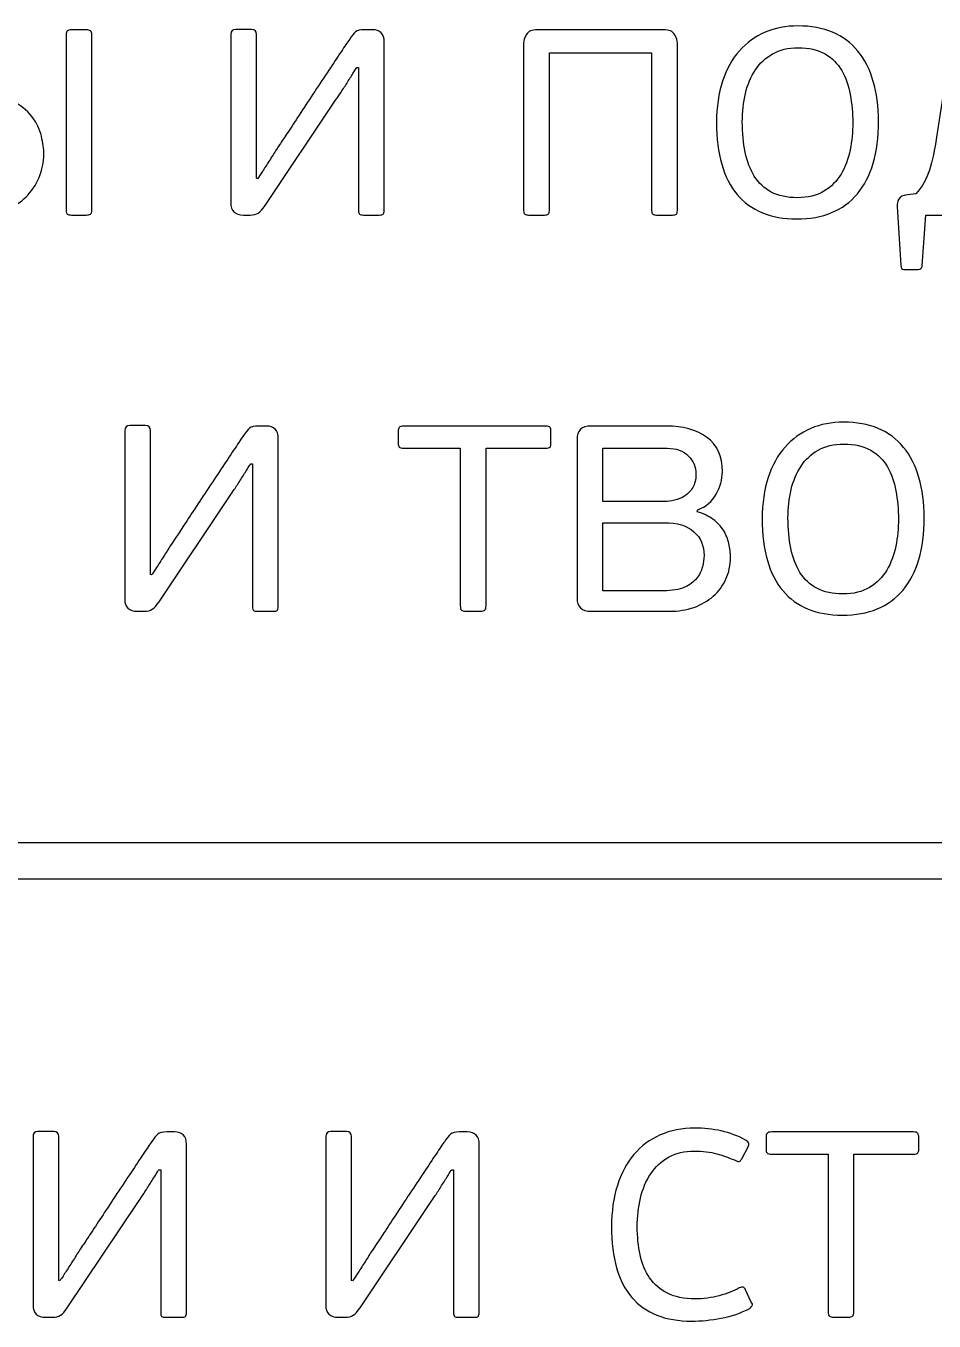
# Model space of a CAD drawing. Header units: centimetres. Extents: x -21.3 to 21.2, y -15.2 to 14.8.
# Drawn here: x -13.617 to -13.028, y -4.252 to -3.412 of the extents above; entities that cross this region are included whole.
import ezdxf

# ---------------------------------------------------------------- set-up
doc = ezdxf.new("R2010")
doc.units = ezdxf.units.CM
doc.header["$MEASUREMENT"] = 0
doc.layers.add('layer 1', color=7, linetype='Continuous')

msp = doc.modelspace()

# ---------------------------------------------------------------- linework, layer by layer
at = {"layer": 'layer 1', "color": 29}
for points, knots in [([(-13.64914, -3.45606), (-13.63984, -3.45606), (-13.63237, -3.45751), (-13.62665, -3.46041), (-13.62665, -3.46041), (-13.62097, -3.4633), (-13.61655, -3.46677), (-13.61342, -3.47081), (-13.61342, -3.47081), (-13.61034, -3.47485), (-13.60824, -3.47912), (-13.60717, -3.48362), (-13.60717, -3.48362), (-13.6061, -3.48812), (-13.60557, -3.49197), (-13.60557, -3.49517), (-13.60557, -3.49517), (-13.60557, -3.50051), (-13.6066, -3.50558), (-13.60866, -3.51038), (-13.60866, -3.51038), (-13.61072, -3.51518), (-13.61354, -3.51938), (-13.61712, -3.52296), (-13.61712, -3.52296), (-13.6207, -3.52654), (-13.62494, -3.5294), (-13.62982, -3.53154), (-13.62982, -3.53154), (-13.6347, -3.53367), (-13.64003, -3.53474), (-13.64582, -3.53474), (-13.64582, -3.53474), (-13.64582, -3.53474), (-13.69431, -3.53474), (-13.69431, -3.53474), (-13.69431, -3.53474), (-13.69812, -3.53474), (-13.70072, -3.53371), (-13.70209, -3.53165), (-13.70209, -3.53165), (-13.70346, -3.5296), (-13.70415, -3.52712), (-13.70415, -3.52422), (-13.70415, -3.52422), (-13.70415, -3.52422), (-13.70415, -3.41809), (-13.70415, -3.41809), (-13.70415, -3.41809), (-13.70415, -3.41672), (-13.70392, -3.4158), (-13.70346, -3.41535), (-13.70346, -3.41535), (-13.703, -3.41489), (-13.70213, -3.41466), (-13.70091, -3.41466), (-13.70091, -3.41466), (-13.70091, -3.41466), (-13.69115, -3.41466), (-13.69115, -3.41466), (-13.69115, -3.41466), (-13.68978, -3.41466), (-13.68878, -3.41489), (-13.68825, -3.41535), (-13.68825, -3.41535), (-13.68772, -3.4158), (-13.68745, -3.41672), (-13.68745, -3.41809), (-13.68745, -3.41809), (-13.68745, -3.41809), (-13.68745, -3.45606), (-13.68745, -3.45606), (-13.68745, -3.45606), (-13.68745, -3.45606), (-13.64914, -3.45606), (-13.64914, -3.45606)], [0, 0, 0, 0, 0.05, 0.05, 0.05, 0.05, 0.1, 0.1, 0.1, 0.1, 0.15, 0.15, 0.15, 0.15, 0.2, 0.2, 0.2, 0.2, 0.25, 0.25, 0.25, 0.25, 0.3, 0.3, 0.3, 0.3, 0.35, 0.35, 0.35, 0.35, 0.4, 0.4, 0.4, 0.4, 0.45, 0.45, 0.45, 0.45, 0.5, 0.5, 0.5, 0.5, 0.55, 0.55, 0.55, 0.55, 0.6, 0.6, 0.6, 0.6, 0.65, 0.65, 0.65, 0.65, 0.7, 0.7, 0.7, 0.7, 0.75, 0.75, 0.75, 0.75, 0.8, 0.8, 0.8, 0.8, 0.85, 0.85, 0.85, 0.85, 0.9, 0.9, 0.9, 0.9, 1, 1, 1, 1]), ([(-13.59116, -3.41809), (-13.59116, -3.41672), (-13.59089, -3.4158), (-13.59036, -3.41535), (-13.59036, -3.41535), (-13.58983, -3.41489), (-13.58891, -3.41466), (-13.58769, -3.41466), (-13.58769, -3.41466), (-13.58769, -3.41466), (-13.57816, -3.41466), (-13.57816, -3.41466), (-13.57816, -3.41466), (-13.57694, -3.41466), (-13.57603, -3.41489), (-13.57538, -3.41535), (-13.57538, -3.41535), (-13.57477, -3.4158), (-13.57446, -3.41672), (-13.57446, -3.41809), (-13.57446, -3.41809), (-13.57446, -3.41809), (-13.57446, -3.53154), (-13.57446, -3.53154), (-13.57446, -3.53154), (-13.57446, -3.53291), (-13.57477, -3.53379), (-13.57538, -3.53417), (-13.57538, -3.53417), (-13.57603, -3.53455), (-13.57694, -3.53474), (-13.57816, -3.53474), (-13.57816, -3.53474), (-13.57816, -3.53474), (-13.58769, -3.53474), (-13.58769, -3.53474), (-13.58769, -3.53474), (-13.58891, -3.53474), (-13.58983, -3.53455), (-13.59036, -3.53417), (-13.59036, -3.53417), (-13.59089, -3.53379), (-13.59116, -3.53291), (-13.59116, -3.53154), (-13.59116, -3.53154), (-13.59116, -3.53154), (-13.59116, -3.41809), (-13.59116, -3.41809)], [0, 0, 0, 0, 0.076923, 0.076923, 0.076923, 0.076923, 0.153846, 0.153846, 0.153846, 0.153846, 0.230769, 0.230769, 0.230769, 0.230769, 0.307692, 0.307692, 0.307692, 0.307692, 0.384615, 0.384615, 0.384615, 0.384615, 0.461538, 0.461538, 0.461538, 0.461538, 0.538462, 0.538462, 0.538462, 0.538462, 0.615385, 0.615385, 0.615385, 0.615385, 0.692308, 0.692308, 0.692308, 0.692308, 0.769231, 0.769231, 0.769231, 0.769231, 0.846154, 0.846154, 0.846154, 0.846154, 1, 1, 1, 1]), ([(-13.48435, -3.41764), (-13.48435, -3.4155), (-13.48328, -3.41443), (-13.48115, -3.41443), (-13.48115, -3.41443), (-13.48115, -3.41443), (-13.47085, -3.41443), (-13.47085, -3.41443), (-13.47085, -3.41443), (-13.46872, -3.41443), (-13.46765, -3.4155), (-13.46765, -3.41764), (-13.46765, -3.41764), (-13.46765, -3.41764), (-13.46765, -3.51095), (-13.46765, -3.51095), (-13.46765, -3.51095), (-13.46765, -3.51095), (-13.46696, -3.51118), (-13.46696, -3.51118), (-13.46696, -3.51118), (-13.46635, -3.51027), (-13.46532, -3.50871), (-13.46387, -3.50649), (-13.46387, -3.50649), (-13.46243, -3.50428), (-13.4609, -3.50192), (-13.4593, -3.4994), (-13.4593, -3.4994), (-13.4577, -3.49689), (-13.45618, -3.49449), (-13.45473, -3.4922), (-13.45473, -3.4922), (-13.45328, -3.48991), (-13.45225, -3.48839), (-13.45164, -3.48762), (-13.45164, -3.48762), (-13.45057, -3.48595), (-13.4489, -3.48339), (-13.44661, -3.47996), (-13.44661, -3.47996), (-13.44432, -3.47653), (-13.44177, -3.47264), (-13.43894, -3.4683), (-13.43894, -3.4683), (-13.43612, -3.46395), (-13.43311, -3.45938), (-13.42991, -3.45457), (-13.42991, -3.45457), (-13.42671, -3.44977), (-13.42366, -3.4452), (-13.42076, -3.44085), (-13.42076, -3.44085), (-13.41786, -3.43651), (-13.41523, -3.43254), (-13.41287, -3.42896), (-13.41287, -3.42896), (-13.41051, -3.42537), (-13.40864, -3.42267), (-13.40727, -3.42084), (-13.40727, -3.42084), (-13.40589, -3.41855), (-13.40464, -3.41695), (-13.40349, -3.41603), (-13.40349, -3.41603), (-13.40235, -3.41512), (-13.4004, -3.41466), (-13.39766, -3.41466), (-13.39766, -3.41466), (-13.39766, -3.41466), (-13.39263, -3.41466), (-13.39263, -3.41466), (-13.39263, -3.41466), (-13.38745, -3.41466), (-13.38486, -3.41733), (-13.38486, -3.42267), (-13.38486, -3.42267), (-13.38486, -3.42267), (-13.38486, -3.53177), (-13.38486, -3.53177), (-13.38486, -3.53177), (-13.38486, -3.53299), (-13.38508, -3.53379), (-13.38554, -3.53417), (-13.38554, -3.53417), (-13.386, -3.53455), (-13.38683, -3.53474), (-13.38806, -3.53474), (-13.38806, -3.53474), (-13.38806, -3.53474), (-13.39835, -3.53474), (-13.39835, -3.53474), (-13.39835, -3.53474), (-13.39957, -3.53474), (-13.4004, -3.53455), (-13.40086, -3.53417), (-13.40086, -3.53417), (-13.40132, -3.53379), (-13.40155, -3.53299), (-13.40155, -3.53177), (-13.40155, -3.53177), (-13.40155, -3.53177), (-13.40155, -3.43914), (-13.40155, -3.43914), (-13.40155, -3.43914), (-13.40155, -3.43914), (-13.40269, -3.43914), (-13.40269, -3.43914), (-13.40269, -3.43914), (-13.40315, -3.43975), (-13.40399, -3.44104), (-13.40521, -3.44302), (-13.40521, -3.44302), (-13.40643, -3.44501), (-13.40776, -3.44714), (-13.40921, -3.44943), (-13.40921, -3.44943), (-13.41066, -3.45171), (-13.41203, -3.45385), (-13.41333, -3.45583), (-13.41333, -3.45583), (-13.41462, -3.45781), (-13.4155, -3.45911), (-13.41596, -3.45972), (-13.41596, -3.45972), (-13.41596, -3.45972), (-13.46216, -3.52856), (-13.46216, -3.52856), (-13.46216, -3.52856), (-13.46369, -3.53101), (-13.46514, -3.53264), (-13.4665, -3.53348), (-13.4665, -3.53348), (-13.46788, -3.53432), (-13.46963, -3.53474), (-13.47177, -3.53474), (-13.47177, -3.53474), (-13.47177, -3.53474), (-13.47611, -3.53474), (-13.47611, -3.53474), (-13.47611, -3.53474), (-13.4816, -3.53474), (-13.48435, -3.53207), (-13.48435, -3.52674), (-13.48435, -3.52674), (-13.48435, -3.52674), (-13.48435, -3.41764), (-13.48435, -3.41764)], [0, 0, 0, 0, 0.026316, 0.026316, 0.026316, 0.026316, 0.052632, 0.052632, 0.052632, 0.052632, 0.078947, 0.078947, 0.078947, 0.078947, 0.105263, 0.105263, 0.105263, 0.105263, 0.131579, 0.131579, 0.131579, 0.131579, 0.157895, 0.157895, 0.157895, 0.157895, 0.184211, 0.184211, 0.184211, 0.184211, 0.210526, 0.210526, 0.210526, 0.210526, 0.236842, 0.236842, 0.236842, 0.236842, 0.263158, 0.263158, 0.263158, 0.263158, 0.289474, 0.289474, 0.289474, 0.289474, 0.315789, 0.315789, 0.315789, 0.315789, 0.342105, 0.342105, 0.342105, 0.342105, 0.368421, 0.368421, 0.368421, 0.368421, 0.394737, 0.394737, 0.394737, 0.394737, 0.421053, 0.421053, 0.421053, 0.421053, 0.447368, 0.447368, 0.447368, 0.447368, 0.473684, 0.473684, 0.473684, 0.473684, 0.5, 0.5, 0.5, 0.5, 0.526316, 0.526316, 0.526316, 0.526316, 0.552632, 0.552632, 0.552632, 0.552632, 0.578947, 0.578947, 0.578947, 0.578947, 0.605263, 0.605263, 0.605263, 0.605263, 0.631579, 0.631579, 0.631579, 0.631579, 0.657895, 0.657895, 0.657895, 0.657895, 0.684211, 0.684211, 0.684211, 0.684211, 0.710526, 0.710526, 0.710526, 0.710526, 0.736842, 0.736842, 0.736842, 0.736842, 0.763158, 0.763158, 0.763158, 0.763158, 0.789474, 0.789474, 0.789474, 0.789474, 0.815789, 0.815789, 0.815789, 0.815789, 0.842105, 0.842105, 0.842105, 0.842105, 0.868421, 0.868421, 0.868421, 0.868421, 0.894737, 0.894737, 0.894737, 0.894737, 0.921053, 0.921053, 0.921053, 0.921053, 0.947368, 0.947368, 0.947368, 0.947368, 1, 1, 1, 1]), ([(-13.27781, -3.53177), (-13.27781, -3.53299), (-13.27804, -3.53379), (-13.2785, -3.53417), (-13.2785, -3.53417), (-13.27895, -3.53455), (-13.27979, -3.53474), (-13.28101, -3.53474), (-13.28101, -3.53474), (-13.28101, -3.53474), (-13.29131, -3.53474), (-13.29131, -3.53474), (-13.29131, -3.53474), (-13.29237, -3.53474), (-13.29317, -3.53455), (-13.29371, -3.53417), (-13.29371, -3.53417), (-13.29424, -3.53379), (-13.29451, -3.53299), (-13.29451, -3.53177), (-13.29451, -3.53177), (-13.29451, -3.53177), (-13.29451, -3.42335), (-13.29451, -3.42335), (-13.29451, -3.42335), (-13.29451, -3.42167), (-13.2939, -3.41981), (-13.29268, -3.41775), (-13.29268, -3.41775), (-13.29146, -3.41569), (-13.28909, -3.41466), (-13.28562, -3.41466), (-13.28562, -3.41466), (-13.28562, -3.41466), (-13.20367, -3.41466), (-13.20367, -3.41466), (-13.20367, -3.41466), (-13.2002, -3.41466), (-13.19783, -3.41569), (-13.19661, -3.41775), (-13.19661, -3.41775), (-13.19539, -3.41981), (-13.19479, -3.42167), (-13.19479, -3.42335), (-13.19479, -3.42335), (-13.19479, -3.42335), (-13.19479, -3.53177), (-13.19479, -3.53177), (-13.19479, -3.53177), (-13.19479, -3.53299), (-13.19502, -3.53379), (-13.19547, -3.53417), (-13.19547, -3.53417), (-13.19593, -3.53455), (-13.19673, -3.53474), (-13.19795, -3.53474), (-13.19795, -3.53474), (-13.19795, -3.53474), (-13.20832, -3.53474), (-13.20832, -3.53474), (-13.20832, -3.53474), (-13.20954, -3.53474), (-13.21034, -3.53455), (-13.21079, -3.53417), (-13.21079, -3.53417), (-13.21125, -3.53379), (-13.21148, -3.53299), (-13.21148, -3.53177), (-13.21148, -3.53177), (-13.21148, -3.53177), (-13.21148, -3.42953), (-13.21148, -3.42953), (-13.21148, -3.42953), (-13.21148, -3.42953), (-13.27781, -3.42953), (-13.27781, -3.42953), (-13.27781, -3.42953), (-13.27781, -3.42953), (-13.27781, -3.53177), (-13.27781, -3.53177)], [0, 0, 0, 0, 0.047619, 0.047619, 0.047619, 0.047619, 0.095238, 0.095238, 0.095238, 0.095238, 0.142857, 0.142857, 0.142857, 0.142857, 0.190476, 0.190476, 0.190476, 0.190476, 0.238095, 0.238095, 0.238095, 0.238095, 0.285714, 0.285714, 0.285714, 0.285714, 0.333333, 0.333333, 0.333333, 0.333333, 0.380952, 0.380952, 0.380952, 0.380952, 0.428571, 0.428571, 0.428571, 0.428571, 0.47619, 0.47619, 0.47619, 0.47619, 0.52381, 0.52381, 0.52381, 0.52381, 0.571429, 0.571429, 0.571429, 0.571429, 0.619048, 0.619048, 0.619048, 0.619048, 0.666667, 0.666667, 0.666667, 0.666667, 0.714286, 0.714286, 0.714286, 0.714286, 0.761905, 0.761905, 0.761905, 0.761905, 0.809524, 0.809524, 0.809524, 0.809524, 0.857143, 0.857143, 0.857143, 0.857143, 0.904762, 0.904762, 0.904762, 0.904762, 1, 1, 1, 1]), ([(-13.06442, -3.47413), (-13.06442, -3.49456), (-13.06899, -3.51019), (-13.0781, -3.52102), (-13.0781, -3.52102), (-13.08725, -3.53185), (-13.10033, -3.53726), (-13.11737, -3.53726), (-13.11737, -3.53726), (-13.13425, -3.53726), (-13.14713, -3.53196), (-13.15606, -3.52136), (-13.15606, -3.52136), (-13.16494, -3.51076), (-13.1694, -3.49525), (-13.1694, -3.47482), (-13.1694, -3.47482), (-13.1694, -3.46475), (-13.1681, -3.45579), (-13.16551, -3.44794), (-13.16551, -3.44794), (-13.16292, -3.44009), (-13.1593, -3.43353), (-13.15457, -3.42827), (-13.15457, -3.42827), (-13.14984, -3.42301), (-13.14428, -3.41901), (-13.13791, -3.41626), (-13.13791, -3.41626), (-13.1315, -3.41352), (-13.12445, -3.41215), (-13.11668, -3.41215), (-13.11668, -3.41215), (-13.09964, -3.41215), (-13.08668, -3.4176), (-13.07776, -3.4285), (-13.07776, -3.4285), (-13.06887, -3.4394), (-13.06442, -3.45461), (-13.06442, -3.47413)], [0, 0, 0, 0, 0.090909, 0.090909, 0.090909, 0.090909, 0.181818, 0.181818, 0.181818, 0.181818, 0.272727, 0.272727, 0.272727, 0.272727, 0.363636, 0.363636, 0.363636, 0.363636, 0.454545, 0.454545, 0.454545, 0.454545, 0.545455, 0.545455, 0.545455, 0.545455, 0.636364, 0.636364, 0.636364, 0.636364, 0.727273, 0.727273, 0.727273, 0.727273, 0.818182, 0.818182, 0.818182, 0.818182, 1, 1, 1, 1]), ([(-13.04017, -3.52102), (-13.03621, -3.51675), (-13.03327, -3.5116), (-13.03137, -3.50558), (-13.03137, -3.50558), (-13.02946, -3.49955), (-13.0279, -3.49243), (-13.02668, -3.48419), (-13.02668, -3.48419), (-13.02668, -3.48419), (-13.01753, -3.4245), (-13.01753, -3.4245), (-13.01753, -3.4245), (-13.01707, -3.42099), (-13.01585, -3.41847), (-13.01387, -3.41695), (-13.01387, -3.41695), (-13.01189, -3.41542), (-13.00891, -3.41466), (-13.00495, -3.41466), (-13.00495, -3.41466), (-13.00495, -3.41466), (-12.94754, -3.41466), (-12.94754, -3.41466), (-12.94754, -3.41466), (-12.94312, -3.41466), (-12.94034, -3.41557), (-12.93919, -3.41741), (-12.93919, -3.41741), (-12.93805, -3.41924), (-12.93748, -3.4216), (-12.93748, -3.4245), (-12.93748, -3.4245), (-12.93748, -3.4245), (-12.93748, -3.52102), (-12.93748, -3.52102), (-12.93748, -3.52102), (-12.93748, -3.52102), (-12.9313, -3.52148), (-12.9313, -3.52148), (-12.9313, -3.52148), (-12.92825, -3.52178), (-12.92639, -3.52273), (-12.9257, -3.52434), (-12.9257, -3.52434), (-12.92501, -3.52593), (-12.92474, -3.52742), (-12.9249, -3.52879), (-12.9249, -3.52879), (-12.9249, -3.52879), (-12.92718, -3.56722), (-12.92718, -3.56722), (-12.92718, -3.56722), (-12.92718, -3.56905), (-12.92795, -3.56996), (-12.92947, -3.56996), (-12.92947, -3.56996), (-12.92947, -3.56996), (-12.93976, -3.56996), (-12.93976, -3.56996), (-12.93976, -3.56996), (-12.94098, -3.56996), (-12.94167, -3.56905), (-12.94182, -3.56722), (-12.94182, -3.56722), (-12.94182, -3.56722), (-12.94297, -3.53474), (-12.94297, -3.53474), (-12.94297, -3.53474), (-12.94297, -3.53474), (-13.03377, -3.53474), (-13.03377, -3.53474), (-13.03377, -3.53474), (-13.03377, -3.53474), (-13.03606, -3.56745), (-13.03606, -3.56745), (-13.03606, -3.56745), (-13.03606, -3.56836), (-13.03632, -3.56901), (-13.03686, -3.56939), (-13.03686, -3.56939), (-13.03739, -3.56977), (-13.03796, -3.56996), (-13.03857, -3.56996), (-13.03857, -3.56996), (-13.03857, -3.56996), (-13.04795, -3.56996), (-13.04795, -3.56996), (-13.04795, -3.56996), (-13.04917, -3.56996), (-13.04986, -3.56912), (-13.05001, -3.56745), (-13.05001, -3.56745), (-13.05001, -3.56745), (-13.05229, -3.52925), (-13.05229, -3.52925), (-13.05229, -3.52925), (-13.05245, -3.52757), (-13.0521, -3.52597), (-13.05127, -3.52445), (-13.05127, -3.52445), (-13.05043, -3.52292), (-13.04856, -3.52201), (-13.04566, -3.52171), (-13.04566, -3.52171), (-13.04566, -3.52171), (-13.04017, -3.52102), (-13.04017, -3.52102)], [0, 0, 0, 0, 0.035714, 0.035714, 0.035714, 0.035714, 0.071429, 0.071429, 0.071429, 0.071429, 0.107143, 0.107143, 0.107143, 0.107143, 0.142857, 0.142857, 0.142857, 0.142857, 0.178571, 0.178571, 0.178571, 0.178571, 0.214286, 0.214286, 0.214286, 0.214286, 0.25, 0.25, 0.25, 0.25, 0.285714, 0.285714, 0.285714, 0.285714, 0.321429, 0.321429, 0.321429, 0.321429, 0.357143, 0.357143, 0.357143, 0.357143, 0.392857, 0.392857, 0.392857, 0.392857, 0.428571, 0.428571, 0.428571, 0.428571, 0.464286, 0.464286, 0.464286, 0.464286, 0.5, 0.5, 0.5, 0.5, 0.535714, 0.535714, 0.535714, 0.535714, 0.571429, 0.571429, 0.571429, 0.571429, 0.607143, 0.607143, 0.607143, 0.607143, 0.642857, 0.642857, 0.642857, 0.642857, 0.678571, 0.678571, 0.678571, 0.678571, 0.714286, 0.714286, 0.714286, 0.714286, 0.75, 0.75, 0.75, 0.75, 0.785714, 0.785714, 0.785714, 0.785714, 0.821429, 0.821429, 0.821429, 0.821429, 0.857143, 0.857143, 0.857143, 0.857143, 0.892857, 0.892857, 0.892857, 0.892857, 0.928571, 0.928571, 0.928571, 0.928571, 1, 1, 1, 1]), ([(-13.08111, -3.47493), (-13.08111, -3.46868), (-13.08164, -3.46258), (-13.08271, -3.45671), (-13.08271, -3.45671), (-13.08378, -3.4508), (-13.08561, -3.44562), (-13.0882, -3.44112), (-13.0882, -3.44112), (-13.09079, -3.43662), (-13.09441, -3.433), (-13.09907, -3.43033), (-13.09907, -3.43033), (-13.10372, -3.42766), (-13.10955, -3.42633), (-13.11656, -3.42633), (-13.11656, -3.42633), (-13.12297, -3.42633), (-13.12846, -3.42762), (-13.13303, -3.43022), (-13.13303, -3.43022), (-13.13761, -3.43281), (-13.14134, -3.43631), (-13.14424, -3.44066), (-13.14424, -3.44066), (-13.14713, -3.44501), (-13.14927, -3.45007), (-13.15064, -3.45591), (-13.15064, -3.45591), (-13.15201, -3.4617), (-13.1527, -3.46784), (-13.1527, -3.47424), (-13.1527, -3.47424), (-13.1527, -3.48141), (-13.15209, -3.488), (-13.15087, -3.49395), (-13.15087, -3.49395), (-13.14965, -3.49994), (-13.14767, -3.50512), (-13.14493, -3.50954), (-13.14493, -3.50954), (-13.14218, -3.51397), (-13.13852, -3.51743), (-13.13395, -3.51987), (-13.13395, -3.51987), (-13.12937, -3.52231), (-13.12373, -3.52353), (-13.11702, -3.52353), (-13.11702, -3.52353), (-13.11016, -3.52353), (-13.1044, -3.52212), (-13.09975, -3.5193), (-13.09975, -3.5193), (-13.0951, -3.51648), (-13.0914, -3.51275), (-13.08866, -3.50817), (-13.08866, -3.50817), (-13.08591, -3.5036), (-13.08397, -3.49837), (-13.08283, -3.49258), (-13.08283, -3.49258), (-13.08169, -3.48678), (-13.08111, -3.48088), (-13.08111, -3.47493)], [0, 0, 0, 0, 0.058824, 0.058824, 0.058824, 0.058824, 0.117647, 0.117647, 0.117647, 0.117647, 0.176471, 0.176471, 0.176471, 0.176471, 0.235294, 0.235294, 0.235294, 0.235294, 0.294118, 0.294118, 0.294118, 0.294118, 0.352941, 0.352941, 0.352941, 0.352941, 0.411765, 0.411765, 0.411765, 0.411765, 0.470588, 0.470588, 0.470588, 0.470588, 0.529412, 0.529412, 0.529412, 0.529412, 0.588235, 0.588235, 0.588235, 0.588235, 0.647059, 0.647059, 0.647059, 0.647059, 0.705882, 0.705882, 0.705882, 0.705882, 0.764706, 0.764706, 0.764706, 0.764706, 0.823529, 0.823529, 0.823529, 0.823529, 0.882353, 0.882353, 0.882353, 0.882353, 1, 1, 1, 1]), ([(-13.03481, -3.73098), (-13.03481, -3.75141), (-13.03938, -3.76704), (-13.04849, -3.77787), (-13.04849, -3.77787), (-13.05764, -3.7887), (-13.07071, -3.79411), (-13.08775, -3.79411), (-13.08775, -3.79411), (-13.10464, -3.79411), (-13.11752, -3.78881), (-13.12645, -3.77821), (-13.12645, -3.77821), (-13.13532, -3.76761), (-13.13979, -3.7521), (-13.13979, -3.73167), (-13.13979, -3.73167), (-13.13979, -3.7216), (-13.13849, -3.71264), (-13.1359, -3.70479), (-13.1359, -3.70479), (-13.1333, -3.69694), (-13.12969, -3.69038), (-13.12496, -3.68512), (-13.12496, -3.68512), (-13.12023, -3.67986), (-13.11466, -3.67586), (-13.1083, -3.67311), (-13.1083, -3.67311), (-13.10189, -3.67037), (-13.09484, -3.669), (-13.08707, -3.669), (-13.08707, -3.669), (-13.07003, -3.669), (-13.05706, -3.67445), (-13.04815, -3.68535), (-13.04815, -3.68535), (-13.03926, -3.69625), (-13.03481, -3.71146), (-13.03481, -3.73098)], [0, 0, 0, 0, 0.090909, 0.090909, 0.090909, 0.090909, 0.181818, 0.181818, 0.181818, 0.181818, 0.272727, 0.272727, 0.272727, 0.272727, 0.363636, 0.363636, 0.363636, 0.363636, 0.454545, 0.454545, 0.454545, 0.454545, 0.545455, 0.545455, 0.545455, 0.545455, 0.636364, 0.636364, 0.636364, 0.636364, 0.727273, 0.727273, 0.727273, 0.727273, 0.818182, 0.818182, 0.818182, 0.818182, 1, 1, 1, 1]), ([(-13.55309, -3.67449), (-13.55309, -3.67235), (-13.55202, -3.67129), (-13.54989, -3.67129), (-13.54989, -3.67129), (-13.54989, -3.67129), (-13.53959, -3.67129), (-13.53959, -3.67129), (-13.53959, -3.67129), (-13.53746, -3.67129), (-13.53639, -3.67235), (-13.53639, -3.67449), (-13.53639, -3.67449), (-13.53639, -3.67449), (-13.53639, -3.76781), (-13.53639, -3.76781), (-13.53639, -3.76781), (-13.53639, -3.76781), (-13.5357, -3.76804), (-13.5357, -3.76804), (-13.5357, -3.76804), (-13.53509, -3.76712), (-13.53406, -3.76556), (-13.53261, -3.76334), (-13.53261, -3.76334), (-13.53117, -3.76113), (-13.52964, -3.75877), (-13.52804, -3.75625), (-13.52804, -3.75625), (-13.52644, -3.75374), (-13.52492, -3.75134), (-13.52347, -3.74905), (-13.52347, -3.74905), (-13.52202, -3.74676), (-13.52099, -3.74524), (-13.52038, -3.74447), (-13.52038, -3.74447), (-13.51931, -3.7428), (-13.51763, -3.74025), (-13.51535, -3.73681), (-13.51535, -3.73681), (-13.51306, -3.73338), (-13.51051, -3.7295), (-13.50768, -3.72515), (-13.50768, -3.72515), (-13.50486, -3.7208), (-13.50185, -3.71623), (-13.49865, -3.71142), (-13.49865, -3.71142), (-13.49545, -3.70662), (-13.4924, -3.70205), (-13.4895, -3.6977), (-13.4895, -3.6977), (-13.4866, -3.69336), (-13.48397, -3.68939), (-13.48161, -3.68581), (-13.48161, -3.68581), (-13.47925, -3.68222), (-13.47738, -3.67952), (-13.47601, -3.67769), (-13.47601, -3.67769), (-13.47463, -3.6754), (-13.47338, -3.6738), (-13.47223, -3.67288), (-13.47223, -3.67288), (-13.47109, -3.67197), (-13.46914, -3.67151), (-13.4664, -3.67151), (-13.4664, -3.67151), (-13.4664, -3.67151), (-13.46137, -3.67151), (-13.46137, -3.67151), (-13.46137, -3.67151), (-13.45618, -3.67151), (-13.45359, -3.67418), (-13.45359, -3.67952), (-13.45359, -3.67952), (-13.45359, -3.67952), (-13.45359, -3.78862), (-13.45359, -3.78862), (-13.45359, -3.78862), (-13.45359, -3.78984), (-13.45382, -3.79064), (-13.45428, -3.79102), (-13.45428, -3.79102), (-13.45474, -3.7914), (-13.45557, -3.79159), (-13.4568, -3.79159), (-13.4568, -3.79159), (-13.4568, -3.79159), (-13.46709, -3.79159), (-13.46709, -3.79159), (-13.46709, -3.79159), (-13.46831, -3.79159), (-13.46914, -3.7914), (-13.4696, -3.79102), (-13.4696, -3.79102), (-13.47006, -3.79064), (-13.47029, -3.78984), (-13.47029, -3.78862), (-13.47029, -3.78862), (-13.47029, -3.78862), (-13.47029, -3.69599), (-13.47029, -3.69599), (-13.47029, -3.69599), (-13.47029, -3.69599), (-13.47143, -3.69599), (-13.47143, -3.69599), (-13.47143, -3.69599), (-13.47189, -3.6966), (-13.47273, -3.69789), (-13.47395, -3.69987), (-13.47395, -3.69987), (-13.47517, -3.70186), (-13.4765, -3.70399), (-13.47795, -3.70628), (-13.47795, -3.70628), (-13.4794, -3.70856), (-13.48077, -3.7107), (-13.48207, -3.71269), (-13.48207, -3.71269), (-13.48336, -3.71466), (-13.48424, -3.71596), (-13.4847, -3.71657), (-13.4847, -3.71657), (-13.4847, -3.71657), (-13.5309, -3.78542), (-13.5309, -3.78542), (-13.5309, -3.78542), (-13.53243, -3.78786), (-13.53387, -3.7895), (-13.53524, -3.79033), (-13.53524, -3.79033), (-13.53662, -3.79117), (-13.53837, -3.79159), (-13.5405, -3.79159), (-13.5405, -3.79159), (-13.5405, -3.79159), (-13.54485, -3.79159), (-13.54485, -3.79159), (-13.54485, -3.79159), (-13.55034, -3.79159), (-13.55309, -3.78893), (-13.55309, -3.78359), (-13.55309, -3.78359), (-13.55309, -3.78359), (-13.55309, -3.67449), (-13.55309, -3.67449)], [0, 0, 0, 0, 0.026316, 0.026316, 0.026316, 0.026316, 0.052632, 0.052632, 0.052632, 0.052632, 0.078947, 0.078947, 0.078947, 0.078947, 0.105263, 0.105263, 0.105263, 0.105263, 0.131579, 0.131579, 0.131579, 0.131579, 0.157895, 0.157895, 0.157895, 0.157895, 0.184211, 0.184211, 0.184211, 0.184211, 0.210526, 0.210526, 0.210526, 0.210526, 0.236842, 0.236842, 0.236842, 0.236842, 0.263158, 0.263158, 0.263158, 0.263158, 0.289474, 0.289474, 0.289474, 0.289474, 0.315789, 0.315789, 0.315789, 0.315789, 0.342105, 0.342105, 0.342105, 0.342105, 0.368421, 0.368421, 0.368421, 0.368421, 0.394737, 0.394737, 0.394737, 0.394737, 0.421053, 0.421053, 0.421053, 0.421053, 0.447368, 0.447368, 0.447368, 0.447368, 0.473684, 0.473684, 0.473684, 0.473684, 0.5, 0.5, 0.5, 0.5, 0.526316, 0.526316, 0.526316, 0.526316, 0.552632, 0.552632, 0.552632, 0.552632, 0.578947, 0.578947, 0.578947, 0.578947, 0.605263, 0.605263, 0.605263, 0.605263, 0.631579, 0.631579, 0.631579, 0.631579, 0.657895, 0.657895, 0.657895, 0.657895, 0.684211, 0.684211, 0.684211, 0.684211, 0.710526, 0.710526, 0.710526, 0.710526, 0.736842, 0.736842, 0.736842, 0.736842, 0.763158, 0.763158, 0.763158, 0.763158, 0.789474, 0.789474, 0.789474, 0.789474, 0.815789, 0.815789, 0.815789, 0.815789, 0.842105, 0.842105, 0.842105, 0.842105, 0.868421, 0.868421, 0.868421, 0.868421, 0.894737, 0.894737, 0.894737, 0.894737, 0.921053, 0.921053, 0.921053, 0.921053, 0.947368, 0.947368, 0.947368, 0.947368, 1, 1, 1, 1]), ([(-13.31888, -3.78793), (-13.31888, -3.78946), (-13.31914, -3.79045), (-13.31968, -3.7909), (-13.31968, -3.7909), (-13.32021, -3.79136), (-13.32112, -3.79159), (-13.32234, -3.79159), (-13.32234, -3.79159), (-13.32234, -3.79159), (-13.33188, -3.79159), (-13.33188, -3.79159), (-13.33188, -3.79159), (-13.33324, -3.79159), (-13.33424, -3.79136), (-13.33477, -3.7909), (-13.33477, -3.7909), (-13.3353, -3.79045), (-13.33557, -3.78946), (-13.33557, -3.78793), (-13.33557, -3.78793), (-13.33557, -3.78793), (-13.33557, -3.68592), (-13.33557, -3.68592), (-13.33557, -3.68592), (-13.33557, -3.68592), (-13.37217, -3.68592), (-13.37217, -3.68592), (-13.37217, -3.68592), (-13.37369, -3.68592), (-13.37468, -3.68565), (-13.37514, -3.68512), (-13.37514, -3.68512), (-13.3756, -3.68459), (-13.37582, -3.68379), (-13.37582, -3.68272), (-13.37582, -3.68272), (-13.37582, -3.68272), (-13.37582, -3.67517), (-13.37582, -3.67517), (-13.37582, -3.67517), (-13.37582, -3.67395), (-13.3756, -3.67304), (-13.37514, -3.67243), (-13.37514, -3.67243), (-13.37468, -3.67182), (-13.37369, -3.67151), (-13.37217, -3.67151), (-13.37217, -3.67151), (-13.37217, -3.67151), (-13.28022, -3.67151), (-13.28022, -3.67151), (-13.28022, -3.67151), (-13.2787, -3.67151), (-13.27774, -3.67182), (-13.27736, -3.67243), (-13.27736, -3.67243), (-13.27698, -3.67304), (-13.27679, -3.67395), (-13.27679, -3.67517), (-13.27679, -3.67517), (-13.27679, -3.67517), (-13.27679, -3.68272), (-13.27679, -3.68272), (-13.27679, -3.68272), (-13.27679, -3.68379), (-13.27698, -3.68459), (-13.27736, -3.68512), (-13.27736, -3.68512), (-13.27774, -3.68565), (-13.2787, -3.68592), (-13.28022, -3.68592), (-13.28022, -3.68592), (-13.28022, -3.68592), (-13.31888, -3.68592), (-13.31888, -3.68592), (-13.31888, -3.68592), (-13.31888, -3.68592), (-13.31888, -3.78793), (-13.31888, -3.78793)], [0, 0, 0, 0, 0.047619, 0.047619, 0.047619, 0.047619, 0.095238, 0.095238, 0.095238, 0.095238, 0.142857, 0.142857, 0.142857, 0.142857, 0.190476, 0.190476, 0.190476, 0.190476, 0.238095, 0.238095, 0.238095, 0.238095, 0.285714, 0.285714, 0.285714, 0.285714, 0.333333, 0.333333, 0.333333, 0.333333, 0.380952, 0.380952, 0.380952, 0.380952, 0.428571, 0.428571, 0.428571, 0.428571, 0.47619, 0.47619, 0.47619, 0.47619, 0.52381, 0.52381, 0.52381, 0.52381, 0.571429, 0.571429, 0.571429, 0.571429, 0.619048, 0.619048, 0.619048, 0.619048, 0.666667, 0.666667, 0.666667, 0.666667, 0.714286, 0.714286, 0.714286, 0.714286, 0.761905, 0.761905, 0.761905, 0.761905, 0.809524, 0.809524, 0.809524, 0.809524, 0.857143, 0.857143, 0.857143, 0.857143, 0.904762, 0.904762, 0.904762, 0.904762, 1, 1, 1, 1]), ([(-13.18187, -3.72709), (-13.17775, -3.72831), (-13.17432, -3.72995), (-13.17158, -3.73201), (-13.17158, -3.73201), (-13.16883, -3.73407), (-13.16662, -3.73643), (-13.16495, -3.7391), (-13.16495, -3.7391), (-13.16327, -3.74177), (-13.16209, -3.74463), (-13.1614, -3.74768), (-13.1614, -3.74768), (-13.16071, -3.75073), (-13.16037, -3.7537), (-13.16037, -3.7566), (-13.16037, -3.7566), (-13.16037, -3.76178), (-13.16136, -3.76651), (-13.16334, -3.77078), (-13.16334, -3.77078), (-13.16533, -3.77505), (-13.16807, -3.77875), (-13.17158, -3.78187), (-13.17158, -3.78187), (-13.17509, -3.785), (-13.17924, -3.7874), (-13.18404, -3.78907), (-13.18404, -3.78907), (-13.18884, -3.79075), (-13.19414, -3.79159), (-13.19994, -3.79159), (-13.19994, -3.79159), (-13.19994, -3.79159), (-13.25072, -3.79159), (-13.25072, -3.79159), (-13.25072, -3.79159), (-13.25682, -3.79159), (-13.25986, -3.78877), (-13.25986, -3.78313), (-13.25986, -3.78313), (-13.25986, -3.78313), (-13.25986, -3.67998), (-13.25986, -3.67998), (-13.25986, -3.67998), (-13.25986, -3.67433), (-13.25682, -3.67151), (-13.25072, -3.67151), (-13.25072, -3.67151), (-13.25072, -3.67151), (-13.20177, -3.67151), (-13.20177, -3.67151), (-13.20177, -3.67151), (-13.19124, -3.67151), (-13.1826, -3.67392), (-13.17581, -3.67872), (-13.17581, -3.67872), (-13.16902, -3.68352), (-13.16563, -3.69103), (-13.16563, -3.70125), (-13.16563, -3.70125), (-13.16563, -3.70628), (-13.16697, -3.71112), (-13.16963, -3.71577), (-13.16963, -3.71577), (-13.1723, -3.72042), (-13.1763, -3.72381), (-13.18164, -3.72595), (-13.18164, -3.72595), (-13.18164, -3.72595), (-13.18187, -3.72709), (-13.18187, -3.72709)], [0, 0, 0, 0, 0.052632, 0.052632, 0.052632, 0.052632, 0.105263, 0.105263, 0.105263, 0.105263, 0.157895, 0.157895, 0.157895, 0.157895, 0.210526, 0.210526, 0.210526, 0.210526, 0.263158, 0.263158, 0.263158, 0.263158, 0.315789, 0.315789, 0.315789, 0.315789, 0.368421, 0.368421, 0.368421, 0.368421, 0.421053, 0.421053, 0.421053, 0.421053, 0.473684, 0.473684, 0.473684, 0.473684, 0.526316, 0.526316, 0.526316, 0.526316, 0.578947, 0.578947, 0.578947, 0.578947, 0.631579, 0.631579, 0.631579, 0.631579, 0.684211, 0.684211, 0.684211, 0.684211, 0.736842, 0.736842, 0.736842, 0.736842, 0.789474, 0.789474, 0.789474, 0.789474, 0.842105, 0.842105, 0.842105, 0.842105, 0.894737, 0.894737, 0.894737, 0.894737, 1, 1, 1, 1]), ([(-13.0515, -3.73178), (-13.0515, -3.72553), (-13.05203, -3.71943), (-13.0531, -3.71356), (-13.0531, -3.71356), (-13.05417, -3.70765), (-13.056, -3.70247), (-13.05859, -3.69797), (-13.05859, -3.69797), (-13.06118, -3.69347), (-13.0648, -3.68985), (-13.06945, -3.68718), (-13.06945, -3.68718), (-13.0741, -3.68451), (-13.07994, -3.68318), (-13.08695, -3.68318), (-13.08695, -3.68318), (-13.09336, -3.68318), (-13.09885, -3.68447), (-13.10342, -3.68707), (-13.10342, -3.68707), (-13.10799, -3.68966), (-13.11173, -3.69316), (-13.11463, -3.69751), (-13.11463, -3.69751), (-13.11752, -3.70186), (-13.11966, -3.70693), (-13.12103, -3.71276), (-13.12103, -3.71276), (-13.1224, -3.71855), (-13.12309, -3.72469), (-13.12309, -3.73109), (-13.12309, -3.73109), (-13.12309, -3.73826), (-13.12248, -3.74486), (-13.12126, -3.7508), (-13.12126, -3.7508), (-13.12004, -3.75679), (-13.11806, -3.76197), (-13.11531, -3.76639), (-13.11531, -3.76639), (-13.11257, -3.77082), (-13.10891, -3.77428), (-13.10433, -3.77673), (-13.10433, -3.77673), (-13.09976, -3.77916), (-13.09412, -3.78038), (-13.08741, -3.78038), (-13.08741, -3.78038), (-13.08055, -3.78038), (-13.07479, -3.77897), (-13.07014, -3.77616), (-13.07014, -3.77616), (-13.06549, -3.77333), (-13.06179, -3.7696), (-13.05905, -3.76502), (-13.05905, -3.76502), (-13.0563, -3.76045), (-13.05436, -3.75522), (-13.05322, -3.74943), (-13.05322, -3.74943), (-13.05207, -3.74363), (-13.0515, -3.73773), (-13.0515, -3.73178)], [0, 0, 0, 0, 0.058824, 0.058824, 0.058824, 0.058824, 0.117647, 0.117647, 0.117647, 0.117647, 0.176471, 0.176471, 0.176471, 0.176471, 0.235294, 0.235294, 0.235294, 0.235294, 0.294118, 0.294118, 0.294118, 0.294118, 0.352941, 0.352941, 0.352941, 0.352941, 0.411765, 0.411765, 0.411765, 0.411765, 0.470588, 0.470588, 0.470588, 0.470588, 0.529412, 0.529412, 0.529412, 0.529412, 0.588235, 0.588235, 0.588235, 0.588235, 0.647059, 0.647059, 0.647059, 0.647059, 0.705882, 0.705882, 0.705882, 0.705882, 0.764706, 0.764706, 0.764706, 0.764706, 0.823529, 0.823529, 0.823529, 0.823529, 0.882353, 0.882353, 0.882353, 0.882353, 1, 1, 1, 1]), ([(-13.24317, -3.72046), (-13.24317, -3.72046), (-13.20291, -3.72046), (-13.20291, -3.72046), (-13.20291, -3.72046), (-13.20108, -3.72046), (-13.19898, -3.72019), (-13.19662, -3.71966), (-13.19662, -3.71966), (-13.19426, -3.71913), (-13.19205, -3.71817), (-13.18999, -3.71684), (-13.18999, -3.71684), (-13.18793, -3.71546), (-13.18621, -3.71364), (-13.18484, -3.71139), (-13.18484, -3.71139), (-13.18347, -3.7091), (-13.18278, -3.7062), (-13.18278, -3.70273), (-13.18278, -3.70273), (-13.18278, -3.69804), (-13.18442, -3.69408), (-13.1877, -3.6908), (-13.1877, -3.6908), (-13.19098, -3.68756), (-13.19552, -3.68592), (-13.20131, -3.68592), (-13.20131, -3.68592), (-13.20131, -3.68592), (-13.24317, -3.68592), (-13.24317, -3.68592), (-13.24317, -3.68592), (-13.24317, -3.68592), (-13.24317, -3.72046), (-13.24317, -3.72046)], [0, 0, 0, 0, 0.1, 0.1, 0.1, 0.1, 0.2, 0.2, 0.2, 0.2, 0.3, 0.3, 0.3, 0.3, 0.4, 0.4, 0.4, 0.4, 0.5, 0.5, 0.5, 0.5, 0.6, 0.6, 0.6, 0.6, 0.7, 0.7, 0.7, 0.7, 0.8, 0.8, 0.8, 0.8, 1, 1, 1, 1]), ([(-13.17752, -3.75545), (-13.17752, -3.74905), (-13.1797, -3.7439), (-13.18404, -3.74002), (-13.18404, -3.74002), (-13.18839, -3.73613), (-13.19491, -3.73418), (-13.2036, -3.73418), (-13.2036, -3.73418), (-13.2036, -3.73418), (-13.24317, -3.73418), (-13.24317, -3.73418), (-13.24317, -3.73418), (-13.24317, -3.73418), (-13.24317, -3.77833), (-13.24317, -3.77833), (-13.24317, -3.77833), (-13.24317, -3.77833), (-13.2036, -3.77833), (-13.2036, -3.77833), (-13.2036, -3.77833), (-13.19811, -3.77833), (-13.19365, -3.77756), (-13.19022, -3.77604), (-13.19022, -3.77604), (-13.18679, -3.77451), (-13.18416, -3.77261), (-13.18233, -3.77032), (-13.18233, -3.77032), (-13.1805, -3.76804), (-13.17924, -3.76556), (-13.17855, -3.76289), (-13.17855, -3.76289), (-13.17787, -3.76022), (-13.17752, -3.75774), (-13.17752, -3.75545)], [0, 0, 0, 0, 0.1, 0.1, 0.1, 0.1, 0.2, 0.2, 0.2, 0.2, 0.3, 0.3, 0.3, 0.3, 0.4, 0.4, 0.4, 0.4, 0.5, 0.5, 0.5, 0.5, 0.6, 0.6, 0.6, 0.6, 0.7, 0.7, 0.7, 0.7, 0.8, 0.8, 0.8, 0.8, 1, 1, 1, 1]), ([(-17.7515, -3.96525), (-17.7515, -3.96525), (-10.82877, -3.96525), (-10.82877, -3.96525), (-10.82877, -3.96525), (-10.82877, -3.96525), (-10.82877, -3.94149), (-10.82877, -3.94149), (-10.82877, -3.94149), (-10.82877, -3.94149), (-17.7515, -3.94149), (-17.7515, -3.94149), (-17.7515, -3.94149), (-17.7515, -3.94149), (-17.7515, -3.96525), (-17.7515, -3.96525)], [0, 0, 0, 0, 0.2, 0.2, 0.2, 0.2, 0.4, 0.4, 0.4, 0.4, 0.6, 0.6, 0.6, 0.6, 1, 1, 1, 1]), ([(-13.6126, -4.13212), (-13.6126, -4.12998), (-13.61153, -4.12892), (-13.6094, -4.12892), (-13.6094, -4.12892), (-13.6094, -4.12892), (-13.5991, -4.12892), (-13.5991, -4.12892), (-13.5991, -4.12892), (-13.59697, -4.12892), (-13.5959, -4.12998), (-13.5959, -4.13212), (-13.5959, -4.13212), (-13.5959, -4.13212), (-13.5959, -4.22544), (-13.5959, -4.22544), (-13.5959, -4.22544), (-13.5959, -4.22544), (-13.59522, -4.22567), (-13.59522, -4.22567), (-13.59522, -4.22567), (-13.59461, -4.22475), (-13.59358, -4.22319), (-13.59213, -4.22098), (-13.59213, -4.22098), (-13.59068, -4.21877), (-13.58916, -4.21641), (-13.58756, -4.21389), (-13.58756, -4.21389), (-13.58595, -4.21137), (-13.58443, -4.20897), (-13.58298, -4.20668), (-13.58298, -4.20668), (-13.58153, -4.2044), (-13.5805, -4.20287), (-13.57989, -4.20211), (-13.57989, -4.20211), (-13.57882, -4.20043), (-13.57715, -4.19788), (-13.57486, -4.19445), (-13.57486, -4.19445), (-13.57258, -4.19102), (-13.57002, -4.18713), (-13.5672, -4.18278), (-13.5672, -4.18278), (-13.56438, -4.17844), (-13.56137, -4.17386), (-13.55816, -4.16906), (-13.55816, -4.16906), (-13.55496, -4.16426), (-13.55192, -4.15968), (-13.54902, -4.15534), (-13.54902, -4.15534), (-13.54612, -4.15099), (-13.54349, -4.14702), (-13.54112, -4.14344), (-13.54112, -4.14344), (-13.53876, -4.13986), (-13.53689, -4.13715), (-13.53552, -4.13532), (-13.53552, -4.13532), (-13.53415, -4.13303), (-13.53289, -4.13143), (-13.53175, -4.13052), (-13.53175, -4.13052), (-13.5306, -4.1296), (-13.52866, -4.12915), (-13.52592, -4.12915), (-13.52592, -4.12915), (-13.52592, -4.12915), (-13.52088, -4.12915), (-13.52088, -4.12915), (-13.52088, -4.12915), (-13.5157, -4.12915), (-13.51311, -4.13182), (-13.51311, -4.13715), (-13.51311, -4.13715), (-13.51311, -4.13715), (-13.51311, -4.24625), (-13.51311, -4.24625), (-13.51311, -4.24625), (-13.51311, -4.24747), (-13.51333, -4.24827), (-13.51379, -4.24866), (-13.51379, -4.24866), (-13.51425, -4.24904), (-13.51509, -4.24923), (-13.51631, -4.24923), (-13.51631, -4.24923), (-13.51631, -4.24923), (-13.5266, -4.24923), (-13.5266, -4.24923), (-13.5266, -4.24923), (-13.52782, -4.24923), (-13.52866, -4.24904), (-13.52912, -4.24866), (-13.52912, -4.24866), (-13.52957, -4.24827), (-13.5298, -4.24747), (-13.5298, -4.24625), (-13.5298, -4.24625), (-13.5298, -4.24625), (-13.5298, -4.15362), (-13.5298, -4.15362), (-13.5298, -4.15362), (-13.5298, -4.15362), (-13.53095, -4.15362), (-13.53095, -4.15362), (-13.53095, -4.15362), (-13.5314, -4.15423), (-13.53224, -4.15553), (-13.53346, -4.15751), (-13.53346, -4.15751), (-13.53468, -4.15949), (-13.53602, -4.16163), (-13.53747, -4.16391), (-13.53747, -4.16391), (-13.53892, -4.1662), (-13.54028, -4.16834), (-13.54158, -4.17032), (-13.54158, -4.17032), (-13.54288, -4.1723), (-13.54375, -4.1736), (-13.54421, -4.1742), (-13.54421, -4.1742), (-13.54421, -4.1742), (-13.59041, -4.24305), (-13.59041, -4.24305), (-13.59041, -4.24305), (-13.59194, -4.24549), (-13.59339, -4.24713), (-13.59476, -4.24797), (-13.59476, -4.24797), (-13.59613, -4.24881), (-13.59789, -4.24923), (-13.60002, -4.24923), (-13.60002, -4.24923), (-13.60002, -4.24923), (-13.60437, -4.24923), (-13.60437, -4.24923), (-13.60437, -4.24923), (-13.60985, -4.24923), (-13.6126, -4.24656), (-13.6126, -4.24122), (-13.6126, -4.24122), (-13.6126, -4.24122), (-13.6126, -4.13212), (-13.6126, -4.13212)], [0, 0, 0, 0, 0.026316, 0.026316, 0.026316, 0.026316, 0.052632, 0.052632, 0.052632, 0.052632, 0.078947, 0.078947, 0.078947, 0.078947, 0.105263, 0.105263, 0.105263, 0.105263, 0.131579, 0.131579, 0.131579, 0.131579, 0.157895, 0.157895, 0.157895, 0.157895, 0.184211, 0.184211, 0.184211, 0.184211, 0.210526, 0.210526, 0.210526, 0.210526, 0.236842, 0.236842, 0.236842, 0.236842, 0.263158, 0.263158, 0.263158, 0.263158, 0.289474, 0.289474, 0.289474, 0.289474, 0.315789, 0.315789, 0.315789, 0.315789, 0.342105, 0.342105, 0.342105, 0.342105, 0.368421, 0.368421, 0.368421, 0.368421, 0.394737, 0.394737, 0.394737, 0.394737, 0.421053, 0.421053, 0.421053, 0.421053, 0.447368, 0.447368, 0.447368, 0.447368, 0.473684, 0.473684, 0.473684, 0.473684, 0.5, 0.5, 0.5, 0.5, 0.526316, 0.526316, 0.526316, 0.526316, 0.552632, 0.552632, 0.552632, 0.552632, 0.578947, 0.578947, 0.578947, 0.578947, 0.605263, 0.605263, 0.605263, 0.605263, 0.631579, 0.631579, 0.631579, 0.631579, 0.657895, 0.657895, 0.657895, 0.657895, 0.684211, 0.684211, 0.684211, 0.684211, 0.710526, 0.710526, 0.710526, 0.710526, 0.736842, 0.736842, 0.736842, 0.736842, 0.763158, 0.763158, 0.763158, 0.763158, 0.789474, 0.789474, 0.789474, 0.789474, 0.815789, 0.815789, 0.815789, 0.815789, 0.842105, 0.842105, 0.842105, 0.842105, 0.868421, 0.868421, 0.868421, 0.868421, 0.894737, 0.894737, 0.894737, 0.894737, 0.921053, 0.921053, 0.921053, 0.921053, 0.947368, 0.947368, 0.947368, 0.947368, 1, 1, 1, 1]), ([(-13.42276, -4.13212), (-13.42276, -4.12998), (-13.42169, -4.12892), (-13.41956, -4.12892), (-13.41956, -4.12892), (-13.41956, -4.12892), (-13.40926, -4.12892), (-13.40926, -4.12892), (-13.40926, -4.12892), (-13.40713, -4.12892), (-13.40606, -4.12998), (-13.40606, -4.13212), (-13.40606, -4.13212), (-13.40606, -4.13212), (-13.40606, -4.22544), (-13.40606, -4.22544), (-13.40606, -4.22544), (-13.40606, -4.22544), (-13.40538, -4.22567), (-13.40538, -4.22567), (-13.40538, -4.22567), (-13.40477, -4.22475), (-13.40374, -4.22319), (-13.40229, -4.22098), (-13.40229, -4.22098), (-13.40084, -4.21877), (-13.39932, -4.21641), (-13.39772, -4.21389), (-13.39772, -4.21389), (-13.39611, -4.21137), (-13.39459, -4.20897), (-13.39314, -4.20668), (-13.39314, -4.20668), (-13.39169, -4.2044), (-13.39066, -4.20287), (-13.39005, -4.20211), (-13.39005, -4.20211), (-13.38898, -4.20043), (-13.38731, -4.19788), (-13.38502, -4.19445), (-13.38502, -4.19445), (-13.38274, -4.19102), (-13.38018, -4.18713), (-13.37736, -4.18278), (-13.37736, -4.18278), (-13.37454, -4.17844), (-13.37153, -4.17386), (-13.36832, -4.16906), (-13.36832, -4.16906), (-13.36512, -4.16426), (-13.36208, -4.15968), (-13.35918, -4.15534), (-13.35918, -4.15534), (-13.35628, -4.15099), (-13.35365, -4.14702), (-13.35128, -4.14344), (-13.35128, -4.14344), (-13.34892, -4.13986), (-13.34705, -4.13715), (-13.34568, -4.13532), (-13.34568, -4.13532), (-13.34431, -4.13303), (-13.34305, -4.13143), (-13.34191, -4.13052), (-13.34191, -4.13052), (-13.34076, -4.1296), (-13.33882, -4.12915), (-13.33608, -4.12915), (-13.33608, -4.12915), (-13.33608, -4.12915), (-13.33104, -4.12915), (-13.33104, -4.12915), (-13.33104, -4.12915), (-13.32586, -4.12915), (-13.32327, -4.13182), (-13.32327, -4.13715), (-13.32327, -4.13715), (-13.32327, -4.13715), (-13.32327, -4.24625), (-13.32327, -4.24625), (-13.32327, -4.24625), (-13.32327, -4.24747), (-13.32349, -4.24827), (-13.32395, -4.24866), (-13.32395, -4.24866), (-13.32441, -4.24904), (-13.32525, -4.24923), (-13.32647, -4.24923), (-13.32647, -4.24923), (-13.32647, -4.24923), (-13.33676, -4.24923), (-13.33676, -4.24923), (-13.33676, -4.24923), (-13.33798, -4.24923), (-13.33882, -4.24904), (-13.33928, -4.24866), (-13.33928, -4.24866), (-13.33973, -4.24827), (-13.33996, -4.24747), (-13.33996, -4.24625), (-13.33996, -4.24625), (-13.33996, -4.24625), (-13.33996, -4.15362), (-13.33996, -4.15362), (-13.33996, -4.15362), (-13.33996, -4.15362), (-13.34111, -4.15362), (-13.34111, -4.15362), (-13.34111, -4.15362), (-13.34156, -4.15423), (-13.3424, -4.15553), (-13.34362, -4.15751), (-13.34362, -4.15751), (-13.34484, -4.15949), (-13.34618, -4.16163), (-13.34763, -4.16391), (-13.34763, -4.16391), (-13.34908, -4.1662), (-13.35044, -4.16834), (-13.35174, -4.17032), (-13.35174, -4.17032), (-13.35304, -4.1723), (-13.35391, -4.1736), (-13.35437, -4.1742), (-13.35437, -4.1742), (-13.35437, -4.1742), (-13.40057, -4.24305), (-13.40057, -4.24305), (-13.40057, -4.24305), (-13.4021, -4.24549), (-13.40355, -4.24713), (-13.40492, -4.24797), (-13.40492, -4.24797), (-13.40629, -4.24881), (-13.40805, -4.24923), (-13.41018, -4.24923), (-13.41018, -4.24923), (-13.41018, -4.24923), (-13.41453, -4.24923), (-13.41453, -4.24923), (-13.41453, -4.24923), (-13.42002, -4.24923), (-13.42276, -4.24656), (-13.42276, -4.24122), (-13.42276, -4.24122), (-13.42276, -4.24122), (-13.42276, -4.13212), (-13.42276, -4.13212)], [0, 0, 0, 0, 0.026316, 0.026316, 0.026316, 0.026316, 0.052632, 0.052632, 0.052632, 0.052632, 0.078947, 0.078947, 0.078947, 0.078947, 0.105263, 0.105263, 0.105263, 0.105263, 0.131579, 0.131579, 0.131579, 0.131579, 0.157895, 0.157895, 0.157895, 0.157895, 0.184211, 0.184211, 0.184211, 0.184211, 0.210526, 0.210526, 0.210526, 0.210526, 0.236842, 0.236842, 0.236842, 0.236842, 0.263158, 0.263158, 0.263158, 0.263158, 0.289474, 0.289474, 0.289474, 0.289474, 0.315789, 0.315789, 0.315789, 0.315789, 0.342105, 0.342105, 0.342105, 0.342105, 0.368421, 0.368421, 0.368421, 0.368421, 0.394737, 0.394737, 0.394737, 0.394737, 0.421053, 0.421053, 0.421053, 0.421053, 0.447368, 0.447368, 0.447368, 0.447368, 0.473684, 0.473684, 0.473684, 0.473684, 0.5, 0.5, 0.5, 0.5, 0.526316, 0.526316, 0.526316, 0.526316, 0.552632, 0.552632, 0.552632, 0.552632, 0.578947, 0.578947, 0.578947, 0.578947, 0.605263, 0.605263, 0.605263, 0.605263, 0.631579, 0.631579, 0.631579, 0.631579, 0.657895, 0.657895, 0.657895, 0.657895, 0.684211, 0.684211, 0.684211, 0.684211, 0.710526, 0.710526, 0.710526, 0.710526, 0.736842, 0.736842, 0.736842, 0.736842, 0.763158, 0.763158, 0.763158, 0.763158, 0.789474, 0.789474, 0.789474, 0.789474, 0.815789, 0.815789, 0.815789, 0.815789, 0.842105, 0.842105, 0.842105, 0.842105, 0.868421, 0.868421, 0.868421, 0.868421, 0.894737, 0.894737, 0.894737, 0.894737, 0.921053, 0.921053, 0.921053, 0.921053, 0.947368, 0.947368, 0.947368, 0.947368, 1, 1, 1, 1]), ([(-13.18329, -4.23733), (-13.17795, -4.23733), (-13.17273, -4.23664), (-13.16762, -4.23528), (-13.16762, -4.23528), (-13.16251, -4.2339), (-13.1582, -4.23222), (-13.1547, -4.23024), (-13.1547, -4.23024), (-13.15348, -4.22963), (-13.1526, -4.22948), (-13.15207, -4.22979), (-13.15207, -4.22979), (-13.15153, -4.23009), (-13.15104, -4.23063), (-13.15058, -4.23138), (-13.15058, -4.23138), (-13.15058, -4.23138), (-13.14692, -4.23939), (-13.14692, -4.23939), (-13.14692, -4.23939), (-13.14616, -4.24031), (-13.14593, -4.24107), (-13.14624, -4.24168), (-13.14624, -4.24168), (-13.14654, -4.24229), (-13.14707, -4.2429), (-13.14783, -4.24351), (-13.14783, -4.24351), (-13.15363, -4.24656), (-13.15981, -4.24869), (-13.16636, -4.24991), (-13.16636, -4.24991), (-13.17292, -4.25113), (-13.17932, -4.25174), (-13.18558, -4.25174), (-13.18558, -4.25174), (-13.20266, -4.25174), (-13.21558, -4.24663), (-13.22434, -4.23642), (-13.22434, -4.23642), (-13.23311, -4.2262), (-13.2375, -4.21088), (-13.2375, -4.19044), (-13.2375, -4.19044), (-13.2375, -4.18053), (-13.23624, -4.17165), (-13.23372, -4.1638), (-13.23372, -4.1638), (-13.23121, -4.15594), (-13.22762, -4.14927), (-13.22297, -4.14378), (-13.22297, -4.14378), (-13.21832, -4.13829), (-13.21264, -4.13406), (-13.20593, -4.13109), (-13.20593, -4.13109), (-13.19922, -4.12812), (-13.19175, -4.12663), (-13.18352, -4.12663), (-13.18352, -4.12663), (-13.17757, -4.12663), (-13.17185, -4.12724), (-13.16636, -4.12846), (-13.16636, -4.12846), (-13.16087, -4.12968), (-13.15546, -4.13174), (-13.15012, -4.13463), (-13.15012, -4.13463), (-13.14829, -4.1357), (-13.14791, -4.13708), (-13.14898, -4.13875), (-13.14898, -4.13875), (-13.14898, -4.13875), (-13.1531, -4.14653), (-13.1531, -4.14653), (-13.1531, -4.14653), (-13.1534, -4.14729), (-13.15382, -4.14783), (-13.15435, -4.14813), (-13.15435, -4.14813), (-13.15489, -4.14843), (-13.15577, -4.14828), (-13.15698, -4.14767), (-13.15698, -4.14767), (-13.1608, -4.146), (-13.16487, -4.14455), (-13.16922, -4.14332), (-13.16922, -4.14332), (-13.17357, -4.14211), (-13.17833, -4.1415), (-13.18352, -4.1415), (-13.18352, -4.1415), (-13.19023, -4.1415), (-13.1959, -4.14283), (-13.20056, -4.1455), (-13.20056, -4.1455), (-13.20521, -4.14817), (-13.20906, -4.15179), (-13.21211, -4.15636), (-13.21211, -4.15636), (-13.21516, -4.16094), (-13.21737, -4.16616), (-13.21874, -4.17203), (-13.21874, -4.17203), (-13.22011, -4.1779), (-13.2208, -4.18404), (-13.2208, -4.19044), (-13.2208, -4.19044), (-13.2208, -4.197), (-13.22019, -4.20314), (-13.21897, -4.20886), (-13.21897, -4.20886), (-13.21775, -4.21457), (-13.21569, -4.21953), (-13.21279, -4.22372), (-13.21279, -4.22372), (-13.2099, -4.22792), (-13.20605, -4.23123), (-13.20124, -4.23367), (-13.20124, -4.23367), (-13.19644, -4.23611), (-13.19045, -4.23733), (-13.18329, -4.23733)], [0, 0, 0, 0, 0.03125, 0.03125, 0.03125, 0.03125, 0.0625, 0.0625, 0.0625, 0.0625, 0.09375, 0.09375, 0.09375, 0.09375, 0.125, 0.125, 0.125, 0.125, 0.15625, 0.15625, 0.15625, 0.15625, 0.1875, 0.1875, 0.1875, 0.1875, 0.21875, 0.21875, 0.21875, 0.21875, 0.25, 0.25, 0.25, 0.25, 0.28125, 0.28125, 0.28125, 0.28125, 0.3125, 0.3125, 0.3125, 0.3125, 0.34375, 0.34375, 0.34375, 0.34375, 0.375, 0.375, 0.375, 0.375, 0.40625, 0.40625, 0.40625, 0.40625, 0.4375, 0.4375, 0.4375, 0.4375, 0.46875, 0.46875, 0.46875, 0.46875, 0.5, 0.5, 0.5, 0.5, 0.53125, 0.53125, 0.53125, 0.53125, 0.5625, 0.5625, 0.5625, 0.5625, 0.59375, 0.59375, 0.59375, 0.59375, 0.625, 0.625, 0.625, 0.625, 0.65625, 0.65625, 0.65625, 0.65625, 0.6875, 0.6875, 0.6875, 0.6875, 0.71875, 0.71875, 0.71875, 0.71875, 0.75, 0.75, 0.75, 0.75, 0.78125, 0.78125, 0.78125, 0.78125, 0.8125, 0.8125, 0.8125, 0.8125, 0.84375, 0.84375, 0.84375, 0.84375, 0.875, 0.875, 0.875, 0.875, 0.90625, 0.90625, 0.90625, 0.90625, 0.9375, 0.9375, 0.9375, 0.9375, 1, 1, 1, 1]), ([(-13.08036, -4.24557), (-13.08036, -4.24709), (-13.08063, -4.24808), (-13.08116, -4.24854), (-13.08116, -4.24854), (-13.0817, -4.249), (-13.08261, -4.24923), (-13.08383, -4.24923), (-13.08383, -4.24923), (-13.08383, -4.24923), (-13.09336, -4.24923), (-13.09336, -4.24923), (-13.09336, -4.24923), (-13.09473, -4.24923), (-13.09573, -4.249), (-13.09626, -4.24854), (-13.09626, -4.24854), (-13.09679, -4.24808), (-13.09706, -4.24709), (-13.09706, -4.24557), (-13.09706, -4.24557), (-13.09706, -4.24557), (-13.09706, -4.14355), (-13.09706, -4.14355), (-13.09706, -4.14355), (-13.09706, -4.14355), (-13.13366, -4.14355), (-13.13366, -4.14355), (-13.13366, -4.14355), (-13.13518, -4.14355), (-13.13617, -4.14329), (-13.13663, -4.14275), (-13.13663, -4.14275), (-13.13708, -4.14222), (-13.13731, -4.14142), (-13.13731, -4.14035), (-13.13731, -4.14035), (-13.13731, -4.14035), (-13.13731, -4.1328), (-13.13731, -4.1328), (-13.13731, -4.1328), (-13.13731, -4.13159), (-13.13708, -4.13067), (-13.13663, -4.13006), (-13.13663, -4.13006), (-13.13617, -4.12945), (-13.13518, -4.12915), (-13.13366, -4.12915), (-13.13366, -4.12915), (-13.13366, -4.12915), (-13.04171, -4.12915), (-13.04171, -4.12915), (-13.04171, -4.12915), (-13.04018, -4.12915), (-13.03923, -4.12945), (-13.03885, -4.13006), (-13.03885, -4.13006), (-13.03847, -4.13067), (-13.03828, -4.13159), (-13.03828, -4.1328), (-13.03828, -4.1328), (-13.03828, -4.1328), (-13.03828, -4.14035), (-13.03828, -4.14035), (-13.03828, -4.14035), (-13.03828, -4.14142), (-13.03847, -4.14222), (-13.03885, -4.14275), (-13.03885, -4.14275), (-13.03923, -4.14329), (-13.04018, -4.14355), (-13.04171, -4.14355), (-13.04171, -4.14355), (-13.04171, -4.14355), (-13.08036, -4.14355), (-13.08036, -4.14355), (-13.08036, -4.14355), (-13.08036, -4.14355), (-13.08036, -4.24557), (-13.08036, -4.24557)], [0, 0, 0, 0, 0.047619, 0.047619, 0.047619, 0.047619, 0.095238, 0.095238, 0.095238, 0.095238, 0.142857, 0.142857, 0.142857, 0.142857, 0.190476, 0.190476, 0.190476, 0.190476, 0.238095, 0.238095, 0.238095, 0.238095, 0.285714, 0.285714, 0.285714, 0.285714, 0.333333, 0.333333, 0.333333, 0.333333, 0.380952, 0.380952, 0.380952, 0.380952, 0.428571, 0.428571, 0.428571, 0.428571, 0.47619, 0.47619, 0.47619, 0.47619, 0.52381, 0.52381, 0.52381, 0.52381, 0.571429, 0.571429, 0.571429, 0.571429, 0.619048, 0.619048, 0.619048, 0.619048, 0.666667, 0.666667, 0.666667, 0.666667, 0.714286, 0.714286, 0.714286, 0.714286, 0.761905, 0.761905, 0.761905, 0.761905, 0.809524, 0.809524, 0.809524, 0.809524, 0.857143, 0.857143, 0.857143, 0.857143, 0.904762, 0.904762, 0.904762, 0.904762, 1, 1, 1, 1])]:
    msp.add_open_spline(points, degree=3, knots=knots, dxfattribs=at)

doc.saveas('drawing.dxf')
